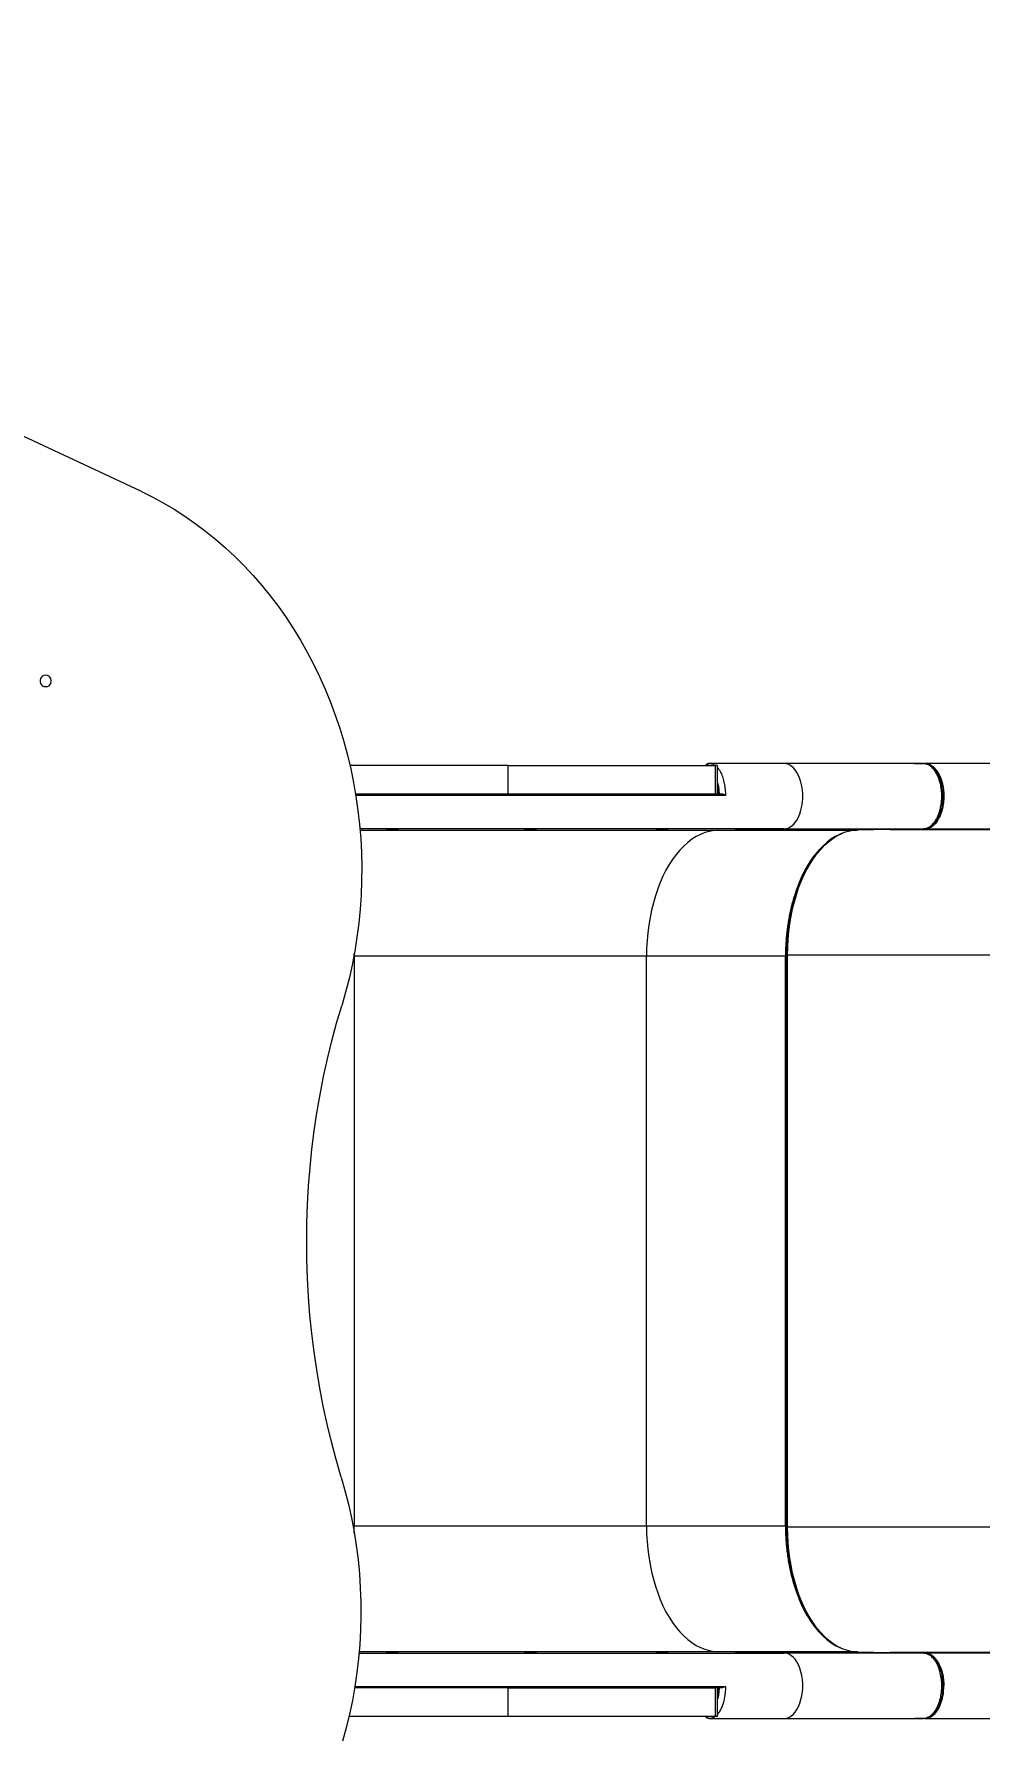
# Model space of a CAD drawing. Header units: millimetres. Extents: x -7245 to 6306, y -6696 to 5973.
# Drawn here: x 2935 to 3629, y 85 to 1337 of the extents above; entities that cross this region are included whole.
import ezdxf

# ---------------------------------------------------------------- set-up
doc = ezdxf.new("R2010")
doc.units = ezdxf.units.MM
for name, color, linetype in [('DIKOM_ОБЪЕКТ', 7, 'Continuous'), ('DIKOM_РАЗМЕР_ЗОНА', 7, 'Continuous'), ('DIKOM_РАЗМЕР_ОБЪЕКТА', 7, 'Continuous')]:
    doc.layers.add(name, color=color, linetype=linetype)
doc.styles.add('style1', font='arial.ttf', dxfattribs={"width": 0.8})
doc.dimstyles.new('1-50', dxfattribs={"dimtxt": 300, "dimasz": 200, "dimexe": 100, "dimexo": 0, "dimgap": 100, "dimtad": 1, "dimtxsty": 'style1', "dimcen": 200, "dimclrd": 7, "dimclre": 7, "dimclrt": 7, "dimadec": 1, "dimazin": 2, "dimtfac": 1, "dimtmove": 0, "dimatfit": 2, "dimfxl": 0, "dimlwd": 25, "dimlwe": 18, "dimarcsym": 0})

# ---------------------------------------------------------------- blocks, each defined once
blk = doc.blocks.new('*D10')
at = {"layer": 'Defpoints', "color": 0, "transparency": 16777216}
for p in [(-4365.7, 2792.5), (4306.2, 475.6), (4306.2, -5965.3)]:
    blk.add_point(p, dxfattribs=at)
at = {"layer": 'DIKOM_РАЗМЕР_ОБЪЕКТА', "color": 7, "lineweight": 18, "transparency": 16777216}
for p, q in [((-4365.7, 2792.5), (-4365.7, -6065.3)), ((4306.2, 475.6), (4306.2, -6065.3))]:
    blk.add_line(p, q, dxfattribs=at)
at = {"layer": 'DIKOM_РАЗМЕР_ОБЪЕКТА', "color": 7, "lineweight": 25, "transparency": 16777216}
blk.add_line((-4165.7, -5965.3), (4106.2, -5965.3), dxfattribs=at)
at = {"layer": 'DIKOM_РАЗМЕР_ОБЪЕКТА', "color": 7, "transparency": 16777216}
for points in [[(-4165.7, -5931.9), (-4165.7, -5998.6), (-4365.7, -5965.3)], [(4106.2, -5931.9), (4106.2, -5998.6), (4306.2, -5965.3)]]:
    blk.add_solid(points, dxfattribs=at)
at = {"layer": 'DIKOM_РАЗМЕР_ОБЪЕКТА', "color": 7, "transparency": 16777216, "insert": (-85.8, -5712.1), "char_height": 300, "attachment_point": 5, "style": 'style1'}
blk.add_mtext('8650', dxfattribs=at)
blk = doc.blocks.new('*D12')
at = {"layer": 'Defpoints', "color": 0, "transparency": 16777216}
for p in [(-5865.7, 123.3), (6306.2, -91.9), (6306.2, -6596.1)]:
    blk.add_point(p, dxfattribs=at)
at = {"layer": 'DIKOM_РАЗМЕР_ЗОНА', "color": 7, "lineweight": 18, "transparency": 16777216}
for p, q in [((-5865.7, 123.3), (-5865.7, -6696.1)), ((6306.2, -91.9), (6306.2, -6696.1))]:
    blk.add_line(p, q, dxfattribs=at)
at = {"layer": 'DIKOM_РАЗМЕР_ЗОНА', "color": 7, "lineweight": 25, "transparency": 16777216}
blk.add_line((-5665.7, -6596.1), (6106.2, -6596.1), dxfattribs=at)
at = {"layer": 'DIKOM_РАЗМЕР_ЗОНА', "color": 7, "transparency": 16777216}
for points in [[(-5665.7, -6562.8), (-5665.7, -6629.5), (-5865.7, -6596.1)], [(6106.2, -6562.8), (6106.2, -6629.5), (6306.2, -6596.1)]]:
    blk.add_solid(points, dxfattribs=at)
at = {"layer": 'DIKOM_РАЗМЕР_ЗОНА', "color": 7, "transparency": 16777216, "insert": (-71.2, -6343), "char_height": 300, "attachment_point": 5, "style": 'style1'}
blk.add_mtext('12150', dxfattribs=at)

msp = doc.modelspace()

# ---------------------------------------------------------------- linework, layer by layer
at = {"layer": 'DIKOM_ОБЪЕКТ', "color": 7, "linetype": 'Continuous', "lineweight": 15}
for p, q in [((3013.077, 1001.48), (2814.987, 1094.11)), ((3431.081, 801.63), (3430.517, 801.63)), ((3579.544, 801.63), (3485.342, 801.63)), ((3581.183, 801.63), (3579.544, 801.63)), ((3587.388, 801.63), (3579.544, 801.63)), ((3581.183, 801.63), (3588.894, 801.63)), ((3744.194, 801.63), (3588.894, 801.63)), ((3282.821, 800.13), (3166.726, 800.13)), ((3282.821, 779.13), (3282.821, 800.13)), ((3282.821, 800.13), (3434.681, 800.13)), ((3434.681, 800.13), (3434.681, 779.13)), ((3436.58, 800.13), (3434.681, 800.13)), ((3436.58, 779.13), (3436.58, 800.13)), ((3282.821, 779.13), (3170.845, 779.13)), ((3442.364, 778.152), (3171.003, 778.152)), ((3434.681, 779.13), (3282.821, 779.13)), ((3436.58, 779.13), (3434.681, 779.13)), ((3439.802, 779.13), (3436.916, 779.13)), ((3601.913, 777.63), (3602.66, 777.63)), ((3485.342, 753.63), (3174.043, 753.63)), ((3174.13, 752.629), (3437.162, 752.629)), ((3437.162, 752.629), (3485.342, 753.63)), ((3437.162, 752.629), (3539.207, 752.629)), ((3485.342, 753.63), (3587.388, 753.63)), ((3587.388, 753.63), (3539.207, 752.629)), ((3563.173, 753.127), (3695.7, 753.127)), ((3585.885, 753.599), (3588.894, 753.63)), ((3588.894, 753.63), (3744.194, 753.63)), ((3528.146, 750.481), (3528.335, 750.562)), ((3169.875, 660.13), (3169.518, 660.13)), ((3169.875, 660.13), (3169.875, 662.073)), ((3384.393, 660.13), (3169.875, 660.13)), ((3169.875, 660.13), (3169.875, 242.13)), ((3486.438, 660.13), (3384.393, 660.13)), ((3384.393, 242.13), (3384.393, 660.13)), ((3486.438, 242.13), (3486.438, 660.13)), ((3486.651, 660.13), (3486.438, 660.13)), ((3486.651, 242.13), (3486.651, 660.13)), ((3487.198, 661.128), (3486.668, 661.128)), ((3487.945, 661.128), (3487.198, 661.128)), ((3487.198, 661.128), (3487.198, 241.132)), ((3487.945, 661.128), (3643.245, 661.128)), ((3487.945, 241.132), (3487.945, 661.128)), ((3168.891, 242.13), (3169.875, 242.13)), ((3169.875, 242.13), (3384.393, 242.13)), ((3169.875, 236.601), (3169.875, 242.13)), ((3384.393, 242.13), (3486.438, 242.13)), ((3486.438, 242.13), (3486.651, 242.13)), ((3486.659, 241.132), (3487.198, 241.132)), ((3487.198, 241.132), (3487.945, 241.132)), ((3643.245, 241.132), (3487.945, 241.132)), ((3173.38, 148.63), (3485.342, 148.63)), ((3437.162, 149.631), (3173.467, 149.631)), ((3485.342, 148.63), (3437.162, 149.631)), ((3539.207, 149.631), (3437.162, 149.631)), ((3587.388, 148.63), (3485.342, 148.63)), ((3539.207, 149.631), (3587.388, 148.63)), ((3695.7, 149.134), (3563.173, 149.134)), ((3588.894, 148.63), (3585.885, 148.661)), ((3744.194, 148.63), (3588.894, 148.63)), ((3282.821, 123.13), (3170.172, 123.13)), ((3170.331, 124.108), (3442.364, 124.108)), ((3282.821, 102.13), (3282.821, 123.13)), ((3282.821, 123.13), (3434.681, 123.13)), ((3434.681, 123.13), (3434.681, 102.13)), ((3436.58, 123.13), (3434.681, 123.13)), ((3436.58, 102.13), (3436.58, 123.13)), ((3439.802, 123.13), (3436.916, 123.13)), ((3282.821, 102.13), (3166.045, 102.13)), ((3434.681, 102.13), (3282.821, 102.13)), ((3430.517, 100.63), (3431.081, 100.63)), ((3436.58, 102.13), (3434.681, 102.13)), ((3485.342, 100.63), (3579.544, 100.63)), ((3579.544, 100.63), (3581.183, 100.63)), ((3579.544, 100.63), (3587.388, 100.63)), ((3588.894, 100.63), (3581.183, 100.63)), ((3588.736, 100.649), (3589.009, 100.654)), ((3588.894, 100.63), (3744.194, 100.63))]:
    msp.add_line(p, q, dxfattribs=at)
at = {"layer": 'DIKOM_ОБЪЕКТ', "color": 7, "linetype": 'Continuous', "lineweight": 15, "flags": 128}
for points in [[(3013.077, 1001.48), (3021.36, 997.413), (3029.517, 993.016), (3037.536, 988.296), (3045.409, 983.258), (3053.126, 977.908), (3060.678, 972.252), (3068.056, 966.298), (3075.251, 960.052), (3082.254, 953.523), (3089.057, 946.717), (3095.652, 939.643), (3102.031, 932.309), (3108.186, 924.725), (3114.109, 916.9), (3119.794, 908.841), (3125.235, 900.561), (3130.423, 892.067), (3135.354, 883.372), (3140.02, 874.484), (3144.417, 865.414), (3148.54, 856.175), (3152.383, 846.776), (3155.942, 837.229), (3159.212, 827.546), (3162.189, 817.737), (3164.871, 807.815), (3167.253, 797.792), (3169.333, 787.68), (3171.109, 777.49), (3172.578, 767.236), (3173.738, 756.929), (3174.588, 746.582), (3175.128, 736.207), (3175.356, 725.817), (3175.272, 715.423), (3174.876, 705.039), (3174.169, 694.678), (3173.152, 684.351), (3171.826, 674.071), (3170.191, 663.85), (3168.252, 653.7), (3166.009, 643.634), (3163.465, 633.664), (3160.623, 623.802)], [(2943.296, 857.826), (2942.222, 858.005), (2941.237, 858.528), (2940.418, 859.349), (2939.833, 860.403), (2939.529, 861.606), (2939.53, 862.858), (2939.838, 864.059), (2940.425, 865.112), (2941.246, 865.93), (2942.233, 866.449), (2943.307, 866.625), (2944.38, 866.445), (2945.366, 865.923), (2946.185, 865.102), (2946.77, 864.047), (2947.074, 862.845), (2947.072, 861.593), (2946.765, 860.391), (2946.178, 859.339), (2945.357, 858.52), (2944.369, 858.002), (2943.296, 857.826)], [(3485.342, 753.63), (3487.067, 753.819), (3488.765, 754.384), (3490.41, 755.316), (3491.974, 756.599), (3493.433, 758.214), (3494.765, 760.135), (3495.949, 762.332), (3496.965, 764.77), (3497.798, 767.412), (3498.434, 770.214), (3498.864, 773.133), (3499.081, 776.123), (3499.081, 779.137), (3498.864, 782.127), (3498.434, 785.046), (3497.798, 787.849), (3496.965, 790.49), (3495.949, 792.928), (3494.765, 795.125), (3493.433, 797.047), (3491.974, 798.662), (3490.41, 799.945), (3488.765, 800.876), (3487.067, 801.441), (3485.342, 801.63)], [(3437.162, 752.629), (3433.842, 752.416), (3430.537, 751.842), (3427.259, 750.908), (3424.021, 749.619), (3420.835, 747.979), (3417.715, 745.994), (3414.672, 743.673), (3411.718, 741.024), (3408.865, 738.058), (3406.124, 734.787), (3403.506, 731.224), (3401.021, 727.382), (3398.678, 723.276), (3396.488, 718.922), (3394.458, 714.338), (3392.597, 709.542), (3390.911, 704.552), (3389.408, 699.388), (3388.093, 694.07), (3386.972, 688.619), (3386.048, 683.057), (3385.326, 677.404), (3384.808, 671.684), (3384.496, 665.918), (3384.393, 660.13)], [(3539.207, 752.629), (3535.888, 752.416), (3532.583, 751.842), (3529.304, 750.908), (3526.066, 749.619), (3522.881, 747.979), (3519.76, 745.994), (3516.717, 743.673), (3513.763, 741.024), (3510.91, 738.058), (3508.222, 734.854)], [(3487.945, 661.128), (3488.048, 666.883), (3488.358, 672.616), (3488.873, 678.303), (3489.59, 683.923), (3490.508, 689.454), (3491.623, 694.874), (3492.93, 700.161), (3494.424, 705.296), (3496.099, 710.258), (3497.949, 715.027), (3499.967, 719.586), (3502.144, 723.915), (3504.472, 727.999), (3506.942, 731.82), (3509.545, 735.364), (3512.269, 738.618), (3515.105, 741.569), (3518.042, 744.204), (3521.067, 746.514), (3524.169, 748.489), (3527.335, 750.123), (3528.146, 750.481)], [(3508.222, 734.854), (3508.169, 734.787), (3505.551, 731.224), (3503.066, 727.382), (3500.724, 723.276), (3498.533, 718.922), (3496.504, 714.338), (3494.642, 709.542), (3492.957, 704.552), (3491.453, 699.388), (3490.139, 694.07), (3489.017, 688.619), (3488.094, 683.057), (3487.371, 677.404), (3486.854, 671.684), (3486.542, 665.918), (3486.438, 660.13)], [(3504.223, 728.937), (3503.778, 728.211), (3501.442, 724.115), (3499.258, 719.772), (3497.234, 715.199), (3495.378, 710.414), (3493.697, 705.437), (3492.198, 700.286), (3490.887, 694.981), (3489.769, 689.544), (3488.848, 683.996), (3488.128, 678.358), (3487.612, 672.652), (3487.301, 666.902), (3487.198, 661.128)], [(3160.21, 277.808), (3156.484, 290.67), (3153.049, 303.64), (3149.906, 316.707), (3147.058, 329.865), (3144.506, 343.104), (3142.252, 356.414), (3140.297, 369.788), (3138.644, 383.215), (3137.293, 396.687), (3136.244, 410.196), (3135.5, 423.731), (3135.059, 437.284), (3134.923, 450.846), (3135.092, 464.407), (3135.565, 477.958), (3136.342, 491.491), (3137.422, 504.996), (3138.806, 518.464), (3140.491, 531.886), (3142.478, 545.253), (3144.763, 558.556), (3147.347, 571.787), (3150.227, 584.935), (3153.401, 597.993), (3156.867, 610.952), (3160.623, 623.802)], [(3160.21, 277.808), (3163.028, 267.936), (3165.548, 257.956), (3167.767, 247.882), (3169.683, 237.725), (3171.292, 227.497), (3172.594, 217.212), (3173.587, 206.879), (3174.269, 196.514), (3174.639, 186.128), (3174.698, 175.733), (3174.444, 165.342), (3173.88, 154.968), (3173.004, 144.622), (3171.818, 134.318), (3170.324, 124.067), (3168.523, 113.881), (3166.418, 103.775), (3164.011, 93.758), (3161.304, 83.844)], [(3384.393, 242.13), (3384.496, 236.342), (3384.808, 230.576), (3385.326, 224.856), (3386.048, 219.204), (3386.972, 213.641), (3388.093, 208.19), (3389.408, 202.872), (3390.911, 197.708), (3392.597, 192.718), (3394.458, 187.922), (3396.488, 183.338), (3398.678, 178.985), (3401.021, 174.879), (3403.506, 171.037), (3406.124, 167.473), (3408.865, 164.202), (3411.718, 161.236), (3414.672, 158.587), (3417.715, 156.267), (3420.835, 154.282), (3424.021, 152.642), (3427.259, 151.352), (3430.537, 150.418), (3433.842, 149.844), (3437.162, 149.631)], [(3486.438, 242.13), (3486.542, 236.342), (3486.854, 230.576), (3487.371, 224.856), (3488.094, 219.204), (3489.017, 213.641), (3490.139, 208.19), (3491.453, 202.872), (3492.957, 197.708), (3494.642, 192.718), (3496.504, 187.922), (3498.533, 183.338), (3500.724, 178.985), (3503.066, 174.879), (3504.931, 171.951)], [(3487.198, 241.132), (3487.301, 235.359), (3487.612, 229.608), (3488.128, 223.903), (3488.848, 218.264), (3489.769, 212.716), (3490.887, 207.279), (3492.198, 201.975), (3493.697, 196.823), (3495.378, 191.846), (3497.234, 187.061), (3499.258, 182.488), (3501.442, 178.145), (3503.778, 174.049), (3504.769, 172.458)], [(3527.221, 152.19), (3524.169, 153.771), (3521.067, 155.746), (3518.042, 158.056), (3515.105, 160.692), (3512.269, 163.642), (3509.545, 166.896), (3506.942, 170.441), (3504.472, 174.262), (3502.144, 178.345), (3499.967, 182.675), (3497.949, 187.233), (3496.099, 192.002), (3494.424, 196.964), (3492.93, 202.099), (3491.623, 207.386), (3490.508, 212.807), (3489.59, 218.337), (3488.873, 223.957), (3488.358, 229.645), (3488.048, 235.377), (3487.945, 241.132)], [(3504.931, 171.951), (3505.551, 171.037), (3508.169, 167.473), (3510.91, 164.202), (3513.763, 161.236), (3516.717, 158.587), (3519.76, 156.267), (3522.881, 154.282), (3526.066, 152.642), (3529.304, 151.352), (3532.583, 150.418), (3535.888, 149.844), (3539.207, 149.631)], [(3485.342, 100.63), (3487.067, 100.819), (3488.765, 101.384), (3490.41, 102.315), (3491.974, 103.599), (3493.433, 105.214), (3494.765, 107.135), (3495.949, 109.332), (3496.965, 111.77), (3497.798, 114.411), (3498.434, 117.214), (3498.864, 120.133), (3499.081, 123.123), (3499.081, 126.137), (3498.864, 129.127), (3498.434, 132.047), (3497.798, 134.849), (3496.965, 137.49), (3495.949, 139.928), (3494.765, 142.125), (3493.433, 144.047), (3491.974, 145.662), (3490.41, 146.945), (3488.765, 147.876), (3487.067, 148.441), (3485.342, 148.63)]]:
    msp.add_lwpolyline(points, dxfattribs=at)
at = {"layer": 'DIKOM_ОБЪЕКТ', "color": 7, "linetype": 'Continuous', "lineweight": 15}
for centre, radius, start, end in [((2934.544, 862.225), 5.068, 351.133889, 8.866111), ((3430.47, 798.23), 3.4, 90, 146.025524), ((3430.591, 798.691), 2.94, 91.444727, 150.698796), ((3431.155, 798.692), 2.94, 91.443721, 150.701014), ((3601.661, 784.033), 2.782, 91.001566, 106.348865), ((3601.661, 771.227), 2.782, 253.651135, 268.998434), ((3598.679, 762.11), 1.451, 238.958764, 268.013857), ((3430.47, 104.03), 3.4, 213.974476, 270), ((3430.579, 103.55), 2.92, 209.085159, 268.771319), ((3431.144, 103.55), 2.92, 209.082292, 268.772973)]:
    msp.add_arc(centre, radius, start, end, dxfattribs=at)
for points, knots in [([(3485.342, 801.63), (3479.487, 801.63), (3467.782, 801.63), (3449.678, 801.63), (3437.282, 801.63), (3431.081, 801.63)], [0, 0, 0, 0, 0.33341532, 0.66658341, 1, 1, 1, 1]), ([(3431.081, 801.63), (3431.525, 801.594), (3432.39, 801.523), (3433.663, 801.089), (3434.446, 800.449), (3434.835, 800.13)], [0, 0, 0, 0, 0.34667445, 0.67544638, 1, 1, 1, 1]), ([(3587.388, 753.63), (3587.869, 753.655), (3588.753, 753.701), (3589.944, 754.024), (3590.882, 754.4), (3591.572, 754.758), (3592.13, 755.094), (3592.794, 755.542), (3593.658, 756.233), (3594.61, 757.168), (3595.515, 758.229), (3596.295, 759.303), (3596.86, 760.205), (3597.259, 760.898), (3597.581, 761.491), (3597.926, 762.176), (3598.226, 762.826), (3598.468, 763.382), (3598.889, 764.403), (3599.48, 766.063), (3600.105, 768.332), (3600.563, 770.559), (3600.908, 772.885), (3601.11, 775.222), (3601.195, 778.455), (3600.978, 782.339), (3600.363, 785.861), (3599.745, 788.243), (3599.357, 789.514), (3598.956, 790.662), (3598.463, 791.92), (3597.886, 793.19), (3597.216, 794.457), (3596.546, 795.575), (3595.815, 796.633), (3594.91, 797.766), (3593.822, 798.899), (3592.186, 800.211), (3590.036, 801.369), (3588.292, 801.541), (3587.388, 801.63)], [0, 0, 0, 0, 0.03342723, 0.06126727, 0.08351985, 0.10017663, 0.11124062, 0.12448939, 0.14957908, 0.1771036, 0.20020807, 0.22518087, 0.24605889, 0.25341457, 0.26424554, 0.27854762, 0.28967291, 0.29743314, 0.30632356, 0.33976608, 0.37507953, 0.40635986, 0.43378812, 0.47059103, 0.50021905, 0.56247634, 0.62494823, 0.64571739, 0.66649013, 0.68227191, 0.69922904, 0.72714425, 0.74665097, 0.76773643, 0.79151117, 0.81254105, 0.84510233, 0.8792276, 0.93734258, 1, 1, 1, 1]), ([(3588.894, 801.63), (3588.866, 801.629), (3588.809, 801.627), (3588.725, 801.611), (3588.643, 801.584), (3588.564, 801.547), (3588.488, 801.5), (3588.402, 801.434), (3588.348, 801.374), (3588.315, 801.337)], [0, 0, 0, 0, 0.13214083, 0.26432775, 0.39646588, 0.52889765, 0.66092329, 0.79287833, 1, 1, 1, 1]), ([(3588.894, 801.63), (3589.064, 801.627), (3589.403, 801.62), (3589.912, 801.57), (3590.418, 801.488), (3590.912, 801.377), (3591.457, 801.218), (3592.114, 800.979), (3592.797, 800.658), (3593.439, 800.292), (3593.983, 799.938), (3594.518, 799.544), (3595.043, 799.111), (3595.558, 798.64), (3596.06, 798.131), (3596.404, 797.749), (3596.724, 797.376), (3597.153, 796.847), (3597.772, 795.997), (3598.41, 794.991), (3598.987, 793.972), (3599.789, 792.377), (3600.757, 790.027), (3601.327, 787.885), (3601.612, 786.815)], [0, 0, 0, 0, 0.03138134, 0.06275984, 0.09413586, 0.1255159, 0.1547867, 0.19620045, 0.24976051, 0.28556764, 0.32137723, 0.35718276, 0.39299807, 0.42880614, 0.46461321, 0.50042087, 0.50417861, 0.53577458, 0.59779669, 0.64983573, 0.69489136, 0.74971683, 0.87486728, 1, 1, 1, 1]), ([(3436.58, 798.587), (3436.588, 798.578), (3436.836, 798.308), (3437.284, 797.694), (3437.909, 796.763), (3438.467, 795.796), (3439.363, 794.044), (3440.472, 791.228), (3441.528, 787.078), (3442.202, 782.673), (3442.311, 779.647), (3442.364, 778.152)], [0, 0, 0, 0, 0.00230237, 0.07114352, 0.13624069, 0.19756542, 0.25513646, 0.4476279, 0.63593882, 0.82006439, 1, 1, 1, 1]), ([(3600.878, 786.702), (3600.598, 787.754), (3600.037, 789.863), (3598.868, 792.71), (3597.488, 795.248), (3595.906, 797.405), (3594.153, 799.138), (3592.279, 800.391), (3590.32, 801.188), (3588.986, 801.287), (3588.315, 801.337)], [0, 0, 0, 0, 0.12438813, 0.24961693, 0.37428763, 0.49922325, 0.62488113, 0.75018192, 0.8745453, 1, 1, 1, 1]), ([(3436.58, 787.319), (3436.654, 787.065), (3437.045, 785.725), (3437.48, 782.957), (3437.643, 780.41), (3437.725, 779.13)], [0, 0, 0, 0, 0.10381899, 0.54968858, 1, 1, 1, 1]), ([(3436.58, 785.551), (3436.739, 784.663), (3437.108, 782.597), (3437.191, 780.389), (3437.239, 779.13)], [0, 0, 0, 0, 0.42981424, 1, 1, 1, 1]), ([(3436.58, 784.395), (3436.625, 784.174), (3436.816, 783.243), (3436.977, 781.388), (3437.036, 779.771), (3437.066, 778.931)], [0, 0, 0, 0, 0.13015602, 0.54785631, 1, 1, 1, 1]), ([(3442.364, 778.152), (3441.976, 778.379), (3441.373, 778.731), (3440.469, 779.07), (3440.008, 779.112), (3439.802, 779.13)], [0, 0, 0, 0, 0.49951086, 0.77624492, 1, 1, 1, 1]), ([(3601.913, 777.63), (3601.869, 779.19), (3601.781, 782.303), (3601.179, 785.238), (3600.878, 786.702)], [0, 0, 0, 0, 0.50102253, 1, 1, 1, 1]), ([(3601.913, 777.63), (3601.869, 776.077), (3601.782, 772.964), (3601.18, 770.029), (3600.878, 768.558)], [0, 0, 0, 0, 0.49894014, 1, 1, 1, 1]), ([(3601.612, 786.815), (3601.707, 786.398), (3601.896, 785.565), (3602.128, 784.283), (3602.307, 783.081), (3602.456, 781.825), (3602.58, 780.398), (3602.65, 778.949), (3602.658, 777.985), (3602.66, 777.63)], [0, 0, 0, 0, 0.14255987, 0.28511143, 0.42768284, 0.53757361, 0.69317343, 0.8869787, 1, 1, 1, 1]), ([(3602.66, 777.63), (3602.656, 777.182), (3602.648, 776.287), (3602.581, 774.947), (3602.483, 773.718), (3602.345, 772.458), (3602.146, 771.057), (3601.893, 769.671), (3601.688, 768.776), (3601.612, 768.446)], [0, 0, 0, 0, 0.14255024, 0.28514175, 0.42771299, 0.53761645, 0.69318153, 0.88698101, 1, 1, 1, 1]), ([(3600.878, 768.558), (3600.497, 767.152), (3599.733, 764.335), (3598.532, 762.024), (3597.93, 760.867)], [0, 0, 0, 0, 0.49897266, 1, 1, 1, 1]), ([(3601.612, 768.446), (3601.51, 768.035), (3601.306, 767.213), (3600.95, 766.02), (3600.59, 764.95), (3600.186, 763.879), (3599.694, 762.717), (3599.156, 761.605), (3598.77, 760.914), (3598.628, 760.66)], [0, 0, 0, 0, 0.14257126, 0.2851209, 0.42767427, 0.5375757, 0.69317216, 0.88697995, 1, 1, 1, 1]), ([(3202.365, 753.452), (3202.315, 753.446), (3202.216, 753.434), (3201.44, 753.417), (3200.297, 753.405), (3198.871, 753.396), (3197.334, 753.394), (3195.856, 753.399), (3194.604, 753.409), (3193.721, 753.423), (3193.4, 753.437), (3193.338, 753.451), (3193.537, 753.465), (3194.284, 753.481), (3195.434, 753.494), (3196.858, 753.502), (3198.396, 753.504), (3199.874, 753.499), (3201.126, 753.49), (3202.006, 753.475), (3202.338, 753.462), (3202.36, 753.454), (3202.365, 753.452)], [0, 0, 0, 0, 0.05369214, 0.10738791, 0.16107729, 0.21476416, 0.2684466, 0.32212844, 0.37581026, 0.42949123, 0.4831777, 0.50000854, 0.55369233, 0.60738792, 0.66107745, 0.71476422, 0.76844666, 0.8221285, 0.87581021, 0.92949134, 0.98317762, 1, 1, 1, 1]), ([(3303.758, 753.462), (3303.708, 753.456), (3303.608, 753.445), (3302.833, 753.426), (3301.69, 753.412), (3300.264, 753.4), (3298.726, 753.395), (3297.248, 753.396), (3295.997, 753.403), (3295.113, 753.414), (3294.792, 753.426), (3294.731, 753.441), (3294.93, 753.454), (3295.677, 753.472), (3296.827, 753.487), (3298.251, 753.498), (3299.789, 753.503), (3301.267, 753.503), (3302.519, 753.496), (3303.399, 753.484), (3303.731, 753.471), (3303.753, 753.464), (3303.758, 753.462)], [0, 0, 0, 0, 0.05369236, 0.10738032, 0.16107211, 0.21475968, 0.26844458, 0.32212831, 0.37580781, 0.42948693, 0.48317233, 0.49999473, 0.55368673, 0.60738313, 0.66107492, 0.71476237, 0.76844682, 0.82212613, 0.87580564, 0.92949182, 0.9831778, 1, 1, 1, 1]), ([(3400.396, 753.472), (3400.346, 753.466), (3400.247, 753.455), (3399.471, 753.436), (3398.329, 753.42), (3396.902, 753.406), (3395.365, 753.397), (3393.887, 753.394), (3392.636, 753.398), (3391.752, 753.407), (3391.431, 753.418), (3391.37, 753.43), (3391.568, 753.444), (3392.315, 753.463), (3393.465, 753.479), (3394.89, 753.493), (3396.428, 753.501), (3397.905, 753.504), (3399.158, 753.5), (3400.037, 753.491), (3400.37, 753.481), (3400.391, 753.474), (3400.396, 753.472)], [0, 0, 0, 0, 0.05369192, 0.10738021, 0.16107263, 0.21476618, 0.2684534, 0.32213496, 0.37581912, 0.42949656, 0.48318142, 0.50000337, 0.55369548, 0.60738377, 0.6610762, 0.71476652, 0.7684541, 0.822136, 0.87581695, 0.92950132, 0.98317788, 1, 1, 1, 1]), ([(3588.894, 753.63), (3588.841, 753.634), (3588.734, 753.642), (3588.579, 753.701), (3588.435, 753.792), (3588.355, 753.879), (3588.315, 753.923)], [0, 0, 0, 0, 0.25018049, 0.50018643, 0.75033088, 1, 1, 1, 1]), ([(3589.538, 753.668), (3589.477, 753.659), (3589.31, 753.633), (3589.11, 753.632), (3588.956, 753.631), (3588.91, 753.63), (3588.894, 753.63)], [0, 0, 0, 0, 0.28387939, 0.78389416, 0.92744446, 1, 1, 1, 1]), ([(3598.628, 760.66), (3598.3, 760.119), (3597.644, 759.038), (3596.552, 757.642), (3595.486, 756.525), (3594.494, 755.683), (3593.511, 754.994), (3592.491, 754.435), (3591.467, 754.036), (3590.5, 753.767), (3589.874, 753.703), (3589.538, 753.668)], [0, 0, 0, 0, 0.13311647, 0.26624524, 0.39887909, 0.49994241, 0.59115679, 0.71133581, 0.81499479, 0.90065403, 1, 1, 1, 1]), ([(3597.93, 760.867), (3597.265, 759.825), (3595.936, 757.745), (3593.541, 755.65), (3591.744, 754.492), (3590.749, 754.339), (3590.638, 754.322)], [0, 0, 0, 0, 0.32064215, 0.64038165, 0.95990089, 1, 1, 1, 1]), ([(3486.651, 660.13), (3486.668, 661.93), (3486.691, 664.476), (3486.847, 668.246), (3487.037, 671.492), (3487.356, 675.345), (3487.79, 679.368), (3488.355, 683.543), (3489.053, 687.799), (3489.888, 692.089), (3490.86, 696.376), (3491.968, 700.628), (3493.211, 704.817), (3494.585, 708.923), (3496.088, 712.923), (3497.716, 716.801), (3499.463, 720.54), (3501.325, 724.125), (3503.296, 727.546), (3505.376, 730.776), (3507.098, 733.24), (3508.155, 734.55), (3508.453, 734.921)], [0, 0, 0, 0, 0.0619528, 0.08760661, 0.13009721, 0.17424527, 0.22159562, 0.27096918, 0.32187896, 0.37394398, 0.42689962, 0.48053313, 0.5347013, 0.58929309, 0.64421117, 0.6993967, 0.75479402, 0.81036745, 0.86608968, 0.92194367, 0.97792437, 1, 1, 1, 1]), ([(3505.275, 171.722), (3504.925, 172.235), (3503.834, 173.829), (3502.115, 176.73), (3500.122, 180.398), (3498.253, 184.261), (3496.507, 188.29), (3494.891, 192.477), (3493.41, 196.806), (3492.069, 201.261), (3490.871, 205.823), (3489.821, 210.471), (3488.922, 215.175), (3488.179, 219.89), (3487.596, 224.523), (3487.182, 228.844), (3486.919, 232.621), (3486.753, 236.11), (3486.665, 239.197), (3486.655, 241.266), (3486.651, 242.13)], [0, 0, 0, 0, 0.02997776, 0.0932177, 0.15643069, 0.21960014, 0.28273039, 0.34579631, 0.40877924, 0.47164972, 0.53434308, 0.59677598, 0.65879397, 0.72008963, 0.77996676, 0.83644875, 0.88420088, 0.92249458, 0.96760831, 1, 1, 1, 1]), ([(3202.365, 148.808), (3202.315, 148.802), (3202.216, 148.79), (3201.44, 148.775), (3200.297, 148.763), (3198.871, 148.757), (3197.334, 148.757), (3195.856, 148.763), (3194.604, 148.775), (3193.721, 148.79), (3193.4, 148.805), (3193.338, 148.817), (3193.537, 148.832), (3194.284, 148.847), (3195.434, 148.859), (3196.858, 148.865), (3198.396, 148.865), (3199.874, 148.859), (3201.126, 148.848), (3202.006, 148.832), (3202.338, 148.817), (3202.36, 148.81), (3202.365, 148.808)], [0, 0, 0, 0, 0.05368338, 0.1073786, 0.16106752, 0.21475183, 0.26843403, 0.32211345, 0.37579543, 0.42948363, 0.48317067, 0.49999278, 0.55368452, 0.60737974, 0.66106865, 0.71475303, 0.76843523, 0.8221171, 0.87579402, 0.92948239, 0.98316942, 1, 1, 1, 1]), ([(3303.758, 148.798), (3303.708, 148.792), (3303.608, 148.781), (3302.833, 148.767), (3301.69, 148.759), (3300.264, 148.757), (3298.727, 148.76), (3297.249, 148.77), (3295.997, 148.783), (3295.113, 148.8), (3294.792, 148.814), (3294.731, 148.828), (3294.93, 148.841), (3295.676, 148.854), (3296.827, 148.863), (3298.251, 148.866), (3299.789, 148.862), (3301.266, 148.853), (3302.519, 148.839), (3303.399, 148.822), (3303.731, 148.808), (3303.753, 148.8), (3303.758, 148.798)], [0, 0, 0, 0, 0.05369144, 0.10737786, 0.16106629, 0.2147486, 0.26842954, 0.32210982, 0.37579435, 0.4294858, 0.48317331, 0.50000417, 0.55368726, 0.60738109, 0.66106803, 0.7147523, 0.76843279, 0.82211308, 0.87579776, 0.92948105, 0.98316914, 1, 1, 1, 1]), ([(3400.396, 148.788), (3400.346, 148.783), (3400.247, 148.773), (3399.471, 148.762), (3398.329, 148.757), (3396.903, 148.758), (3395.365, 148.765), (3393.887, 148.777), (3392.636, 148.793), (3391.752, 148.811), (3391.431, 148.825), (3391.37, 148.838), (3391.568, 148.849), (3392.315, 148.86), (3393.465, 148.866), (3394.889, 148.865), (3396.427, 148.858), (3397.905, 148.846), (3399.157, 148.829), (3400.037, 148.811), (3400.37, 148.797), (3400.391, 148.79), (3400.396, 148.788)], [0, 0, 0, 0, 0.05368215, 0.10737511, 0.16105423, 0.21473964, 0.26841834, 0.32209892, 0.37578593, 0.42947769, 0.48316551, 0.49999615, 0.55368665, 0.60737233, 0.66105707, 0.71473927, 0.76841841, 0.82210137, 0.87578855, 0.92947338, 0.98316936, 1, 1, 1, 1]), ([(3587.388, 100.63), (3587.526, 100.632), (3588.148, 100.643), (3589.167, 100.795), (3590.445, 101.196), (3591.623, 101.76), (3592.915, 102.601), (3594.293, 103.797), (3595.721, 105.446), (3596.737, 106.973), (3597.413, 108.173), (3597.806, 108.931), (3598.144, 109.643), (3598.437, 110.307), (3598.88, 111.38), (3599.484, 113.073), (3600.108, 115.342), (3600.564, 117.569), (3600.908, 119.89), (3601.109, 122.219), (3601.195, 125.451), (3600.978, 129.343), (3600.361, 132.873), (3599.742, 135.255), (3599.353, 136.524), (3598.953, 137.671), (3598.459, 138.93), (3597.89, 140.18), (3597.286, 141.324), (3596.747, 142.245), (3596.198, 143.088), (3595.62, 143.88), (3594.495, 145.265), (3593.252, 146.423), (3592.029, 147.233), (3591.399, 147.597), (3590.553, 148.013), (3589.178, 148.504), (3588.044, 148.584), (3587.388, 148.63)], [0, 0, 0, 0, 0.00960141, 0.04317731, 0.07071843, 0.09964536, 0.1279027, 0.1663249, 0.20614089, 0.24654848, 0.25917424, 0.27310071, 0.28719708, 0.29598271, 0.30643675, 0.33981927, 0.37517468, 0.40645608, 0.43383594, 0.47044089, 0.50001258, 0.56251119, 0.62509896, 0.64585269, 0.66660478, 0.68234454, 0.69928949, 0.72728312, 0.74578296, 0.76112048, 0.77966936, 0.79657613, 0.81215522, 0.87524781, 0.89348414, 0.90294351, 0.92133448, 0.95447121, 1, 1, 1, 1]), ([(3588.894, 148.63), (3588.841, 148.626), (3588.734, 148.619), (3588.579, 148.559), (3588.435, 148.468), (3588.355, 148.381), (3588.315, 148.337)], [0, 0, 0, 0, 0.25003912, 0.49996363, 0.7500266, 1, 1, 1, 1]), ([(3590.095, 148.538), (3589.825, 148.571), (3589.379, 148.624), (3588.93, 148.611), (3588.754, 148.607)], [0, 0, 0, 0, 0.60709801, 1, 1, 1, 1]), ([(3588.894, 148.63), (3589.377, 148.605), (3590.261, 148.559), (3591.453, 148.235), (3592.391, 147.859), (3593.08, 147.502), (3593.648, 147.16), (3594.264, 146.742), (3594.995, 146.164), (3595.788, 145.424), (3596.553, 144.595), (3597.285, 143.68), (3597.926, 142.762), (3598.439, 141.935), (3599.084, 140.803), (3599.788, 139.371), (3600.552, 137.457), (3601.164, 135.59), (3601.861, 132.905), (3602.512, 129.266), (3602.61, 126.205), (3602.66, 124.63)], [0, 0, 0, 0, 0.06693607, 0.12265465, 0.1671534, 0.20042567, 0.2224732, 0.25053524, 0.29214302, 0.3337487, 0.37535727, 0.41698167, 0.45861345, 0.49052383, 0.51398315, 0.58564203, 0.64021667, 0.69943759, 0.75665358, 0.87484819, 1, 1, 1, 1]), ([(3590.644, 147.939), (3590.749, 147.923), (3591.74, 147.769), (3593.537, 146.625), (3595.912, 144.495), (3597.981, 141.516), (3599.687, 137.912), (3600.951, 133.789), (3601.737, 129.314), (3602, 124.644), (3601.741, 119.983), (3600.958, 115.502), (3599.7, 111.382), (3597.995, 107.771), (3595.93, 104.785), (3593.556, 102.649), (3591.751, 101.495), (3590.751, 101.341), (3590.637, 101.323)], [0, 0, 0, 0, 0.00825941, 0.07858137, 0.14855779, 0.21875398, 0.28895786, 0.35893248, 0.42929073, 0.49956504, 0.57019882, 0.64011171, 0.71043454, 0.78040517, 0.85060718, 0.92081025, 0.99097768, 1, 1, 1, 1]), ([(3442.364, 124.108), (3442.311, 122.614), (3442.203, 119.59), (3441.665, 116.089), (3441.111, 113.572), (3440.672, 111.933), (3440.169, 110.359), (3439.605, 108.86), (3438.784, 107.02), (3437.803, 105.192), (3436.932, 104.187), (3436.58, 103.781)], [0, 0, 0, 0, 0.18017593, 0.36453919, 0.4395448, 0.5152315, 0.59159827, 0.66863594, 0.74634773, 0.89754676, 1, 1, 1, 1]), ([(3437.066, 123.33), (3437.03, 122.236), (3436.966, 120.321), (3436.696, 118.498), (3436.58, 117.716)], [0, 0, 0, 0, 0.57105133, 1, 1, 1, 1]), ([(3437.725, 123.13), (3437.643, 121.85), (3437.48, 119.303), (3437.045, 116.535), (3436.654, 115.195), (3436.58, 114.942)], [0, 0, 0, 0, 0.45036281, 0.8962292, 1, 1, 1, 1]), ([(3436.58, 116.709), (3436.739, 117.597), (3437.108, 119.663), (3437.191, 121.871), (3437.239, 123.13)], [0, 0, 0, 0, 0.42978347, 1, 1, 1, 1]), ([(3442.364, 124.108), (3441.976, 123.882), (3441.373, 123.53), (3440.469, 123.191), (3440.008, 123.149), (3439.802, 123.13)], [0, 0, 0, 0, 0.49947246, 0.77622775, 1, 1, 1, 1]), ([(3588.894, 100.63), (3589.497, 100.67), (3590.701, 100.749), (3592.414, 101.368), (3593.966, 102.263), (3595.331, 103.365), (3596.528, 104.611), (3597.551, 105.929), (3598.511, 107.408), (3599.437, 109.125), (3600.315, 111.146), (3601.068, 113.331), (3601.72, 115.762), (3602.239, 118.49), (3602.593, 121.508), (3602.638, 123.577), (3602.66, 124.63)], [0, 0, 0, 0, 0.08349791, 0.16699687, 0.24180766, 0.31016438, 0.37530072, 0.43486582, 0.48654469, 0.55300551, 0.62207877, 0.6879334, 0.75573529, 0.83535869, 0.91620421, 1, 1, 1, 1]), ([(3434.835, 102.13), (3434.446, 101.812), (3433.664, 101.171), (3432.391, 100.737), (3431.525, 100.666), (3431.081, 100.63)], [0, 0, 0, 0, 0.32411469, 0.65310762, 1, 1, 1, 1]), ([(3431.081, 100.63), (3437.282, 100.63), (3449.678, 100.63), (3467.782, 100.63), (3479.487, 100.63), (3485.342, 100.63)], [0, 0, 0, 0, 0.33341659, 0.66658468, 1, 1, 1, 1]), ([(3588.515, 100.744), (3588.517, 100.743), (3588.543, 100.724), (3588.598, 100.697), (3588.679, 100.664), (3588.778, 100.637), (3588.85, 100.633), (3588.894, 100.63)], [0, 0, 0, 0, 0.01598626, 0.23169531, 0.44733589, 0.66299677, 1, 1, 1, 1])]:
    msp.add_open_spline(points, degree=3, knots=knots, dxfattribs=at)

# ---------------------------------------------------------------- dimensions: what is measured, and where the dimension line sits
at = {"layer": 'DIKOM_РАЗМЕР_ЗОНА'}
dim = msp.add_linear_dim(base=(6306.184, -6596.144), p1=(-5865.714, 123.344), p2=(6306.184, -91.922), text='12150', dimstyle='1-50', dxfattribs=at)
dim.commit()
dim.dimension.update_dxf_attribs({"geometry": '*D12', "text_midpoint": (-71.192, -6596.144), "dimtype": 160})
at = {"layer": 'DIKOM_РАЗМЕР_ОБЪЕКТА'}
dim = msp.add_linear_dim(base=(4306.158, -5965.268), p1=(-4365.714, 2792.532), p2=(4306.158, 475.605), text='8650', dimstyle='1-50', dxfattribs=at)
dim.commit()
dim.dimension.update_dxf_attribs({"geometry": '*D10', "text_midpoint": (-85.784, -5965.268), "dimtype": 160})

doc.saveas('drawing.dxf')
